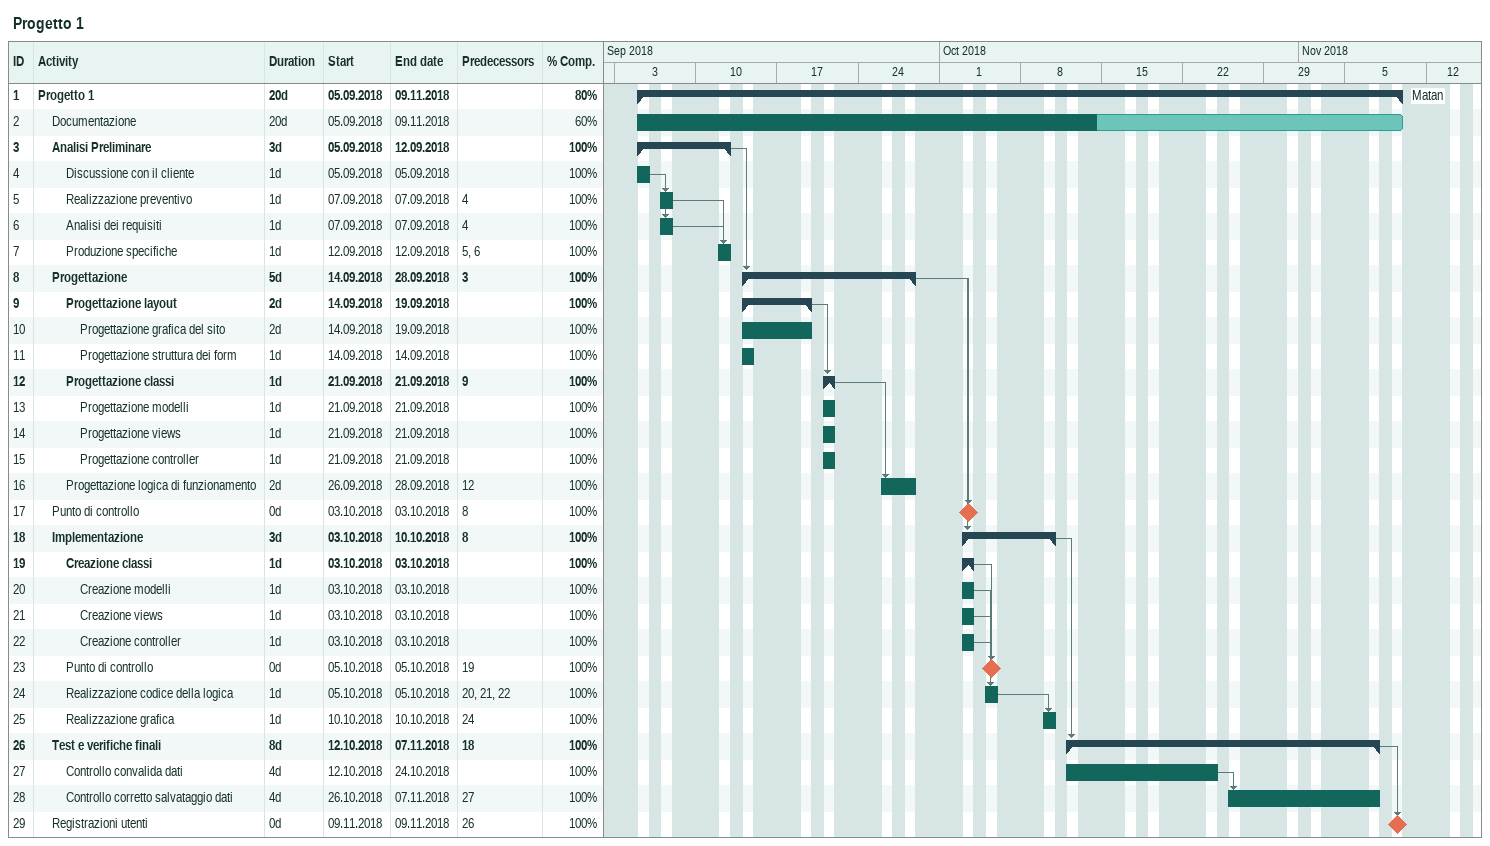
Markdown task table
Progetto 1

| ID | Level | Task | Duration | Start | Finish | Predecessors | Resources | % complete |
|---|---|---|---|---|---|---|---|---|
| 1 | 1 | **Progetto 1** | 20d | 2018-09-05 | 2018-11-09 |  | Matan | 80 |
| 2 | 2 | Documentazione | 20d | 2018-09-05 | 2018-11-09 |  |  | 60 |
| 3 | 2 | **Analisi Preliminare** | 3d | 2018-09-05 | 2018-09-12 |  |  | 100 |
| 4 | 3 | Discussione con il cliente | 1d | 2018-09-05 | 2018-09-05 |  |  | 100 |
| 5 | 3 | Realizzazione preventivo | 1d | 2018-09-07 | 2018-09-07 | 4 |  | 100 |
| 6 | 3 | Analisi dei requisiti | 1d | 2018-09-07 | 2018-09-07 | 4 |  | 100 |
| 7 | 3 | Produzione specifiche | 1d | 2018-09-12 | 2018-09-12 | 5, 6 |  | 100 |
| 8 | 2 | **Progettazione** | 5d | 2018-09-14 | 2018-09-28 | 3 |  | 100 |
| 9 | 3 | **Progettazione layout** | 2d | 2018-09-14 | 2018-09-19 |  |  | 100 |
| 10 | 4 | Progettazione grafica del sito | 2d | 2018-09-14 | 2018-09-19 |  |  | 100 |
| 11 | 4 | Progettazione struttura dei form | 1d | 2018-09-14 | 2018-09-14 |  |  | 100 |
| 12 | 3 | **Progettazione classi** | 1d | 2018-09-21 | 2018-09-21 | 9 |  | 100 |
| 13 | 4 | Progettazione modelli | 1d | 2018-09-21 | 2018-09-21 |  |  | 100 |
| 14 | 4 | Progettazione views | 1d | 2018-09-21 | 2018-09-21 |  |  | 100 |
| 15 | 4 | Progettazione controller | 1d | 2018-09-21 | 2018-09-21 |  |  | 100 |
| 16 | 3 | Progettazione logica di funzionamento | 2d | 2018-09-26 | 2018-09-28 | 12 |  | 100 |
| 17 | 2 | Punto di controllo | 0d | 2018-10-03 | 2018-10-03 | 8 |  | 100 |
| 18 | 2 | **Implementazione** | 3d | 2018-10-03 | 2018-10-10 | 8 |  | 100 |
| 19 | 3 | **Creazione classi** | 1d | 2018-10-03 | 2018-10-03 |  |  | 100 |
| 20 | 4 | Creazione modelli | 1d | 2018-10-03 | 2018-10-03 |  |  | 100 |
| 21 | 4 | Creazione views | 1d | 2018-10-03 | 2018-10-03 |  |  | 100 |
| 22 | 4 | Creazione controller | 1d | 2018-10-03 | 2018-10-03 |  |  | 100 |
| 23 | 3 | Punto di controllo | 0d | 2018-10-05 | 2018-10-05 | 19 |  | 100 |
| 24 | 3 | Realizzazione codice della logica | 1d | 2018-10-05 | 2018-10-05 | 20, 21, 22 |  | 100 |
| 25 | 3 | Realizzazione grafica | 1d | 2018-10-10 | 2018-10-10 | 24 |  | 100 |
| 26 | 2 | **Test e verifiche finali** | 8d | 2018-10-12 | 2018-11-07 | 18 |  | 100 |
| 27 | 3 | Controllo convalida dati | 4d | 2018-10-12 | 2018-10-24 |  |  | 100 |
| 28 | 3 | Controllo corretto salvataggio dati | 4d | 2018-10-26 | 2018-11-07 | 27 |  | 100 |
| 29 | 2 | Registrazioni utenti | 0d | 2018-11-09 | 2018-11-09 | 26 |  | 100 |
